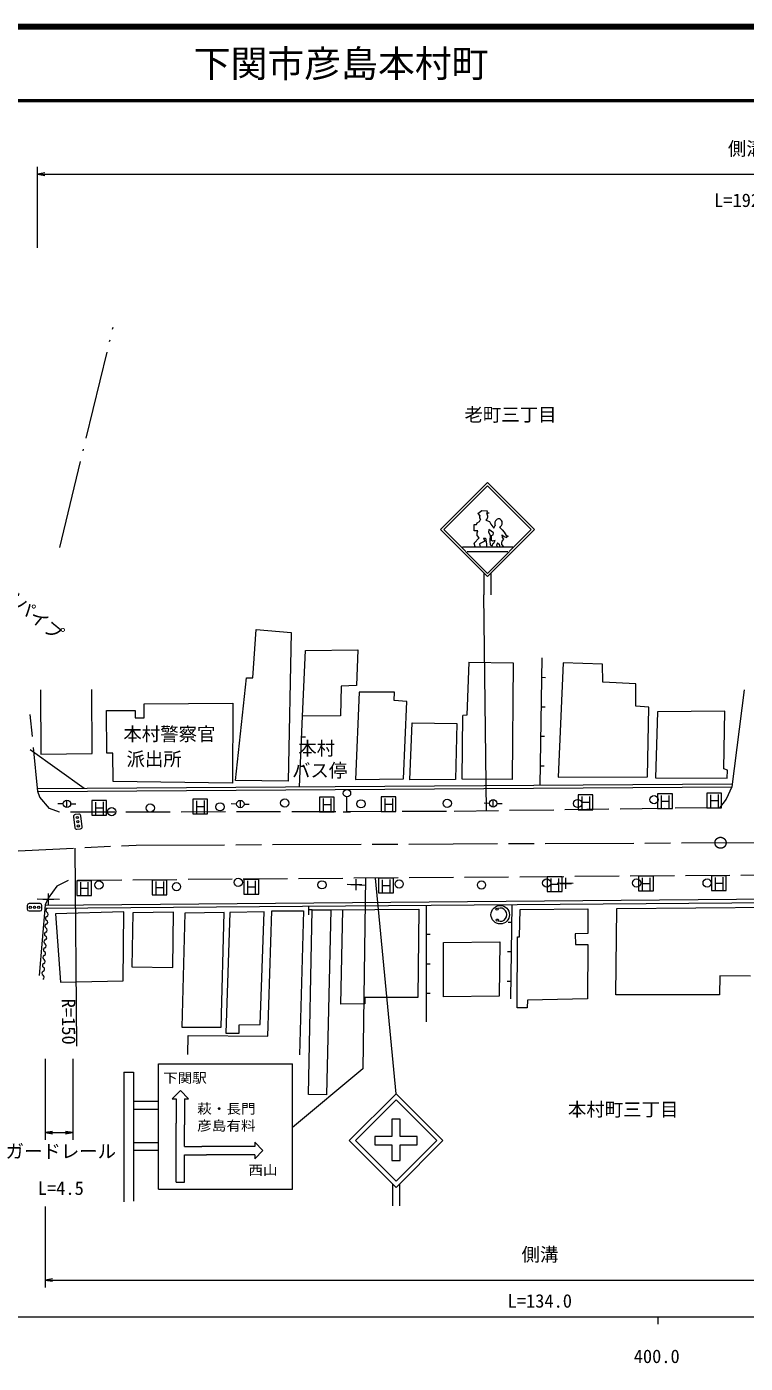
# Model space of a CAD drawing. Units: millimetres, scale not verified. Extents: x 40000 to 680000, y 20000 to 380000.
# Drawn here: x 382374 to 479858, y 198715 to 380000 of the extents above; entities that cross this region are included whole.
import ezdxf
from ezdxf.enums import TextEntityAlignment as Align

# ---------------------------------------------------------------- set-up
doc = ezdxf.new("R2010")
doc.units = ezdxf.units.MM
doc.header["$LTSCALE"] = 1000
for name, pattern in [('CHAIN', [18.5, 12, -1.5, 3.5, -1.5]), ('DASHED', [7.5, 6, -1.5]), ('LONG_DASHED_DOTTED', [15.25, 12, -1.5, 0.25, -1.5])]:
    doc.linetypes.add(name, pattern=pattern)
for name, color, linetype, lineweight in [('M-BMK', 2, 'CHAIN', 13), ('M-STR-HTXT', 7, 'Continuous', 13), ('M-STR-STRC', 7, 'Continuous', 13), ('M-TTL', 2, 'Continuous', 140), ('M-TTL-BAND', 7, 'Continuous', 13), ('M-TTL-LINE', 7, 'Continuous', 50), ('M-WORK', 1, 'Continuous', 13)]:
    doc.layers.add(name, color=color, linetype=linetype, lineweight=lineweight)
doc.layers.add('M-BMK-HTXT', color=7, linetype='Continuous')
doc.layers.add('M-TTL-TXT', color=7, linetype='Continuous')
doc.styles.add('ＭＳ ゴシック', font='')
doc.styles.get('ＭＳ ゴシック').set_extended_font_data('MS Gothic')

# ---------------------------------------------------------------- blocks, each defined once
blk = doc.blocks.new('plus')
at = {"color": 0, "linetype": 'Continuous', "lineweight": -2}
for p, q in [((-1.25, 0), (1.25, 0)), ((0, -1.25), (0, 1.25))]:
    blk.add_line(p, q, dxfattribs=at)
blk = doc.blocks.new('open_arrow')
at = {"color": 0, "linetype": 'Continuous', "lineweight": -2}
blk.add_lwpolyline([(7.5, 1.25), (0, 0), (7.5, -1.25)], dxfattribs=at)

msp = doc.modelspace()

# ---------------------------------------------------------------- linework, layer by layer
at = {"layer": 'M-BMK'}
for p, q in [((376752, 268015), (397225, 269004)), ((397225, 269004), (576313, 269696))]:
    msp.add_line(p, q, dxfattribs=at)
msp.add_circle((476502, 269311), 750, dxfattribs=at)
at = {"layer": 'M-STR-HTXT'}
for p, q in [((383854, 350000), (383854, 361000)), ((383854, 360000), (576266, 360000)), ((388922, 268603), (389126, 241711)), ((384878, 240000), (384878, 229000)), ((388620, 240000), (388620, 229000)), ((384878, 230000), (388620, 230000)), ((384878, 220000), (384878, 209000)), ((384878, 210000), (518272, 210000))]:
    msp.add_line(p, q, dxfattribs=at)
at = {"layer": 'M-STR-STRC'}
for p, q in [((443584, 313982), (444109, 314386)), ((443584, 313982), (443826, 313659)), ((444109, 314386), (444836, 314345)), ((444751, 313971), (445119, 314063)), ((444836, 314345), (444800, 314089)), ((444800, 314089), (445119, 314063)), ((443059, 312467), (443382, 312467)), ((443059, 311618), (443059, 312467)), ((443382, 312467), (443503, 312709)), ((443503, 312709), (443786, 312911)), ((443786, 312911), (443948, 313154)), ((444638, 313079), (445160, 312871)), ((445079, 311820), (445038, 311457)), ((445685, 311335), (445079, 311820)), ((445160, 312871), (445321, 312548)), ((445321, 312548), (445766, 311982)), ((445766, 311982), (445948, 312346)), ((446502, 312126), (446897, 311780)), ((443584, 311618), (443059, 311618)), ((443059, 309962), (443746, 310689)), ((443503, 311376), (443584, 311618)), ((443503, 310972), (443503, 311376)), ((443746, 310689), (443503, 310972)), ((444524, 310229), (443786, 309840)), ((444352, 310608), (444594, 310649)), ((444352, 310608), (444524, 310229)), ((444594, 310649), (444756, 309881)), ((445038, 311457), (445240, 311053)), ((445240, 311053), (445200, 310285)), ((445200, 310285), (445240, 309719)), ((445442, 310972), (445645, 311093)), ((445442, 310325), (445442, 310972)), ((445564, 310244), (445442, 310325)), ((445927, 310325), (445564, 310244)), ((445645, 311093), (445685, 311335)), ((445725, 309962), (445927, 310325)), ((446251, 310002), (446089, 309638)), ((446251, 310002), (446453, 309800)), ((446816, 310244), (446776, 310002)), ((446776, 310002), (446776, 309760)), ((446816, 311093), (447139, 310851)), ((446816, 311093), (446897, 310729)), ((447059, 310487), (446816, 310244)), ((446897, 311780), (447139, 311457)), ((446897, 310729), (447059, 310487)), ((447139, 311457), (447422, 311012)), ((447139, 310851), (447463, 310729)), ((447422, 311012), (447705, 310891)), ((447705, 310891), (447463, 310729)), ((441476, 309466), (448309, 309466)), ((442137, 308806), (447649, 308806)), ((443211, 309466), (443059, 309962)), ((443786, 309840), (443826, 309638)), ((443826, 309638), (443913, 309466)), ((444756, 309881), (444756, 309466)), ((445240, 309719), (445523, 309598)), ((445523, 309598), (445645, 309962)), ((445645, 309962), (445725, 309962)), ((446089, 309638), (446291, 309477)), ((446453, 309800), (446533, 309598)), ((446533, 309598), (446500, 309466)), ((446776, 309760), (447069, 309466)), ((444393, 305935), (444393, 302935)), ((445393, 302935), (445393, 305935)), ((444770, 273634), (444393, 302935)), ((459183, 275804), (457183, 275804)), ((457183, 275804), (457183, 273804)), ((457724, 273889), (457724, 275589)), ((458715, 275600), (458715, 273895)), ((459183, 273804), (459183, 275804)), ((469972, 275953), (467972, 275953)), ((467972, 275953), (467972, 273953)), ((468513, 274038), (468513, 275737)), ((469504, 275748), (469504, 274043)), ((469972, 273953), (469972, 275953)), ((476629, 276044), (474629, 276044)), ((474629, 276044), (474629, 274044)), ((475169, 274129), (475169, 275828)), ((476161, 275839), (476161, 274134)), ((476629, 274044), (476629, 276044)), ((393214, 275056), (391214, 275056)), ((391214, 275056), (391214, 273056)), ((391755, 273140), (391755, 274840)), ((391755, 274056), (392746, 274056)), ((392746, 274851), (392746, 273146)), ((393214, 273056), (393214, 275056)), ((406910, 275232), (404910, 275232)), ((404910, 275232), (404910, 273232)), ((405451, 273317), (405451, 275016)), ((405451, 274232), (406442, 274232)), ((406442, 275027), (406442, 273322)), ((406910, 273232), (406910, 275232)), ((424094, 275521), (422094, 275521)), ((422094, 275521), (422094, 273521)), ((422635, 273606), (422635, 275306)), ((422635, 274521), (423626, 274521)), ((423626, 275317), (423626, 273612)), ((424094, 273521), (424094, 275521)), ((432465, 275540), (430465, 275540)), ((430465, 275540), (430465, 273540)), ((431005, 273625), (431005, 275324)), ((431005, 274540), (431997, 274540)), ((431997, 275335), (431997, 273630)), ((432465, 273540), (432465, 275540)), ((457183, 273804), (459183, 273804)), ((457724, 274804), (458715, 274804)), ((467972, 273953), (469972, 273953)), ((468513, 274953), (469504, 274953)), ((474629, 274044), (476629, 274044)), ((475169, 275044), (476161, 275044)), ((391214, 273056), (393214, 273056)), ((404910, 273232), (406910, 273232)), ((422094, 273521), (424094, 273521)), ((430465, 273540), (432465, 273540)), ((454994, 264687), (452994, 264687)), ((452994, 264687), (452994, 262687)), ((454994, 262687), (454994, 264687)), ((467386, 264781), (465386, 264781)), ((465386, 264781), (465386, 262781)), ((467386, 262781), (467386, 264781)), ((477264, 264840), (475264, 264840)), ((475264, 264840), (475264, 262840)), ((477264, 262840), (477264, 264840)), ((391155, 264167), (389155, 264167)), ((389155, 264167), (389155, 262167)), ((389695, 262252), (389695, 263951)), ((389695, 263167), (390686, 263167)), ((390686, 263962), (390686, 262257)), ((391155, 262167), (391155, 264167)), ((401381, 264256), (399381, 264256)), ((399381, 264256), (399381, 262256)), ((399921, 262341), (399921, 264041)), ((399921, 263256), (400913, 263256)), ((400913, 264052), (400913, 262347)), ((401381, 262256), (401381, 264256)), ((413841, 264346), (411841, 264346)), ((411841, 264346), (411841, 262346)), ((412382, 262431), (412382, 264130)), ((412382, 263346), (413373, 263346)), ((413373, 264141), (413373, 262436)), ((413841, 262346), (413841, 264346)), ((428356, 264505), (427952, 238658)), ((432477, 235276), (429683, 264515)), ((432111, 264524), (430111, 264524)), ((430111, 264524), (430111, 262524)), ((430651, 262609), (430651, 264309)), ((430651, 263524), (431643, 263524)), ((431643, 264320), (431643, 262615)), ((432111, 262524), (432111, 264524)), ((453534, 262772), (453534, 264472)), ((453534, 263687), (454525, 263687)), ((454525, 264483), (454525, 262778)), ((465926, 262866), (465926, 264565)), ((465926, 263781), (466918, 263781)), ((466918, 264576), (466918, 262871)), ((475805, 262925), (475805, 264624)), ((475805, 263840), (476796, 263840)), ((476796, 264635), (476796, 262930)), ((389155, 262167), (391155, 262167)), ((399381, 262256), (401381, 262256)), ((411841, 262346), (413841, 262346)), ((430111, 262524), (432111, 262524)), ((452994, 262687), (454994, 262687)), ((465386, 262781), (467386, 262781)), ((475264, 262840), (477264, 262840)), ((400233, 222320), (400233, 239351)), ((400233, 239351), (418425, 239351)), ((418425, 222320), (418425, 239351)), ((395529, 238196), (396873, 238196)), ((395529, 238196), (395529, 220606)), ((396873, 238196), (396873, 220687)), ((427952, 238658), (418425, 230681)), ((403217, 235707), (402097, 234587)), ((404337, 234587), (403217, 235707)), ((396873, 234276), (400233, 234276)), ((402097, 234587), (402657, 234587)), ((402657, 234587), (402656, 231271)), ((403777, 234587), (403777, 231072)), ((403777, 234587), (404337, 234587)), ((400233, 233156), (396873, 233156)), ((402665, 223288), (402656, 231271)), ((403777, 228125), (403777, 231072)), ((396873, 228676), (400233, 228676)), ((414425, 227565), (413305, 228685)), ((413305, 228685), (413305, 228125)), ((400233, 227556), (396873, 227556)), ((403777, 228125), (406108, 228125)), ((403777, 223289), (403777, 227005)), ((403777, 227005), (406750, 227005)), ((413305, 228125), (406108, 228125)), ((413305, 227005), (406750, 227005)), ((413305, 226445), (414425, 227565)), ((413305, 227005), (413305, 226445)), ((402665, 223288), (403777, 223289)), ((431977, 223048), (431977, 220048)), ((432977, 220048), (432977, 223048)), ((400233, 222320), (418425, 222320))]:
    msp.add_line(p, q, dxfattribs=at)
for points in [[(444893, 305435), (451257, 311799), (444893, 318163), (438529, 311799)], [(444893, 305860), (450832, 311799), (444893, 317739), (438953, 311799)], [(432477, 222548), (438841, 228912), (432477, 235276), (426113, 228912)], [(432477, 223397), (437992, 228912), (432477, 234427), (426961, 228912)], [(433052, 229487), (433052, 231824), (431901, 231824), (431901, 229487), (429600, 229487), (429600, 228337), (431901, 228337), (431901, 226215), (433052, 226215), (433052, 228337), (435353, 228337), (435353, 229487)]]:
    msp.add_lwpolyline(points, close=True, dxfattribs=at)
for centre, radius, start, end in [((444347, 313517), 540, 164.75594, 222.23553), ((444368, 313567), 557, 299.04044, 46.48399), ((446464, 312654), 601, 86.87419, 210.82927), ((446291, 312689), 601, 290.50374, 70.00611)]:
    msp.add_arc(centre, radius, start, end, dxfattribs=at)
at = {"layer": 'M-TTL'}
msp.add_line((680000, 380000), (40000, 380000), dxfattribs=at)
at = {"layer": 'M-TTL-BAND'}
for p, q in [((40000, 205000), (579000, 205000)), ((468000, 205000), (468000, 204000))]:
    msp.add_line(p, q, dxfattribs=at)
at = {"layer": 'M-TTL-LINE'}
msp.add_line((40000, 370000), (680000, 370000), dxfattribs=at)
at = {"layer": 'M-WORK', "linetype": 'LONG_DASHED_DOTTED'}
msp.add_line((386844, 309355), (394096, 339255), dxfattribs=at)
at = {"layer": 'M-WORK'}
for p, q in [((413030, 291692), (413511, 298233)), ((413511, 298233), (418261, 297852)), ((418261, 297852), (417862, 277658)), ((419808, 286493), (420214, 295390)), ((420214, 295390), (427282, 295469)), ((427282, 295469), (427094, 290637)), ((442338, 293792), (442098, 286603)), ((442338, 293792), (448373, 293736)), ((448373, 293736), (448224, 277896)), ((452015, 277135), (452317, 294389)), ((455155, 293712), (454465, 278205)), ((460499, 293524), (455155, 293712)), ((460527, 291078), (460499, 293524)), ((384244, 290062), (384272, 281348)), ((391257, 281434), (391229, 290085)), ((410707, 277750), (412198, 291666)), ((412198, 291666), (413030, 291692)), ((425030, 290559), (424921, 286540)), ((427094, 290637), (425030, 290559)), ((452271, 291761), (452771, 291752)), ((465030, 290883), (460527, 291078)), ((464989, 287833), (465030, 290883)), ((427475, 289755), (426964, 277903)), ((432258, 289729), (427475, 289755)), ((432210, 288590), (432258, 289729)), ((433950, 288458), (432210, 288590)), ((433498, 277966), (433950, 288458)), ((479702, 290048), (478045, 276911)), ((393249, 281467), (393186, 287263)), ((393186, 287263), (397085, 287263)), ((397085, 287263), (397095, 286283)), ((398304, 286283), (398315, 288159)), ((398315, 288159), (410355, 288233)), ((410355, 288233), (410313, 277412)), ((419379, 276915), (419808, 286493)), ((424921, 286540), (419808, 286493)), ((441453, 277960), (441534, 286592)), ((442098, 286603), (441534, 286592)), ((452201, 287762), (452701, 287753)), ((466782, 287708), (464989, 287833)), ((466597, 278266), (466782, 287708)), ((467948, 287075), (467666, 278139)), ((477095, 287145), (467948, 287075)), ((476954, 279335), (477095, 287145)), ((397095, 286283), (398304, 286283)), ((419683, 283702), (420183, 283680)), ((452131, 283762), (452631, 283753)), ((382847, 281978), (390150, 276718)), ((384272, 281348), (391257, 281434)), ((394072, 281446), (393249, 281467)), ((394083, 277642), (394072, 281446)), ((419504, 279706), (420004, 279684)), ((452061, 279763), (452561, 279754)), ((477447, 279159), (476954, 279335)), ((410313, 277412), (394083, 277642)), ((417862, 277658), (410707, 277750)), ((426964, 277903), (433498, 277966)), ((448224, 277896), (441453, 277960)), ((454465, 278205), (466597, 278266)), ((467666, 278139), (477412, 278068)), ((477412, 278068), (477447, 279159)), ((383850, 276675), (478095, 277311)), ((383894, 276275), (478045, 276911)), ((387331, 274595), (386581, 274605)), ((387831, 274096), (387831, 275096)), ((388331, 274589), (389043, 274589)), ((410854, 274566), (410104, 274576)), ((411354, 274067), (411354, 275067)), ((411854, 274560), (412566, 274560)), ((425822, 273530), (425822, 275530)), ((445163, 274662), (444413, 274672)), ((445663, 274163), (445663, 275163)), ((446163, 274656), (446875, 274656)), ((388726, 272848), (388910, 271360)), ((389440, 273188), (388944, 273127)), ((389902, 271482), (389719, 272971)), ((425322, 273530), (426322, 273530)), ((389189, 271142), (389685, 271203)), ((425835, 263692), (428342, 263578)), ((456486, 263800), (454333, 263826)), ((384183, 261068), (382683, 261068)), ((383781, 261703), (386839, 261652)), ((518277, 261419), (384842, 260389)), ((518272, 261956), (384878, 260823)), ((382433, 260818), (382433, 260318)), ((382683, 260068), (384183, 260068)), ((384883, 260884), (384083, 251327)), ((384433, 260318), (384433, 260818)), ((409928, 259836), (409366, 243481)), ((414595, 259935), (409928, 259836)), ((414064, 244656), (414595, 259935)), ((415095, 243081), (415628, 260064)), ((415628, 260064), (419912, 260104)), ((419912, 260104), (419372, 240545)), ((420619, 260665), (420619, 259555)), ((421085, 260210), (420619, 260212)), ((423623, 260225), (435554, 260298)), ((424990, 247441), (425281, 260235)), ((435554, 260298), (435433, 248317)), ((436612, 245042), (436619, 260789)), ((448210, 260878), (448020, 248141)), ((449231, 256578), (449315, 260282)), ((449315, 260282), (458520, 260359)), ((458520, 260359), (458520, 256988)), ((462278, 248683), (462444, 260378)), ((462444, 260378), (484669, 260610)), ((448175, 258509), (447675, 258517)), ((436617, 256916), (437117, 256915)), ((448929, 246939), (448970, 256572)), ((448970, 256572), (449231, 256578)), ((458520, 256988), (456771, 256950)), ((456771, 256950), (456809, 255520)), ((448115, 254510), (447615, 254517)), ((456809, 255520), (458520, 255520)), ((458520, 255520), (458453, 248128)), ((436616, 252916), (437116, 252915)), ((448055, 250510), (447555, 250518)), ((476390, 251254), (476373, 248675)), ((480569, 251220), (476390, 251254)), ((436614, 248916), (437114, 248915)), ((476373, 248675), (462278, 248683)), ((428266, 247449), (424990, 247441)), ((435433, 248317), (428266, 248342)), ((428266, 248342), (428266, 247449)), ((450279, 246934), (448929, 246939)), ((450302, 247978), (450279, 246934)), ((458453, 248128), (450302, 247978)), ((404231, 240604), (404294, 243157)), ((404294, 243157), (415095, 243081)), ((409366, 243481), (411217, 243507)), ((411217, 244630), (414064, 244656)), ((411217, 243507), (411217, 244630))]:
    msp.add_line(p, q, dxfattribs=at)
at = {"layer": 'M-WORK', "linetype": 'DASHED'}
for p, q in [((383894, 276275), (382847, 286718)), ((384162, 275484), (383894, 276275)), ((478045, 276911), (477245, 275234)), ((385451, 273977), (384162, 275484)), ((386814, 273444), (385451, 273977)), ((476368, 274068), (439324, 273559)), ((477245, 275234), (476368, 274068)), ((439324, 273559), (386814, 273444)), ((515254, 265168), (387985, 264197)), ((386453, 263411), (385285, 261822)), ((387985, 264197), (386453, 263411)), ((385285, 261822), (384883, 260884))]:
    msp.add_line(p, q, dxfattribs=at)
at = {"layer": 'M-WORK'}
for points in [[(434349, 277841), (434669, 285575), (440731, 285503), (440526, 277911)], [(395445, 250602), (395541, 259966), (386287, 259668), (386964, 250415)], [(396766, 259794), (396613, 252498), (402179, 252381), (402299, 259908)], [(403821, 259773), (403412, 244308), (408752, 244320), (409182, 259862)], [(420593, 235184), (421085, 260210), (423623, 260225), (423041, 235136)], [(438937, 255789), (446572, 255879), (446486, 248522), (438919, 248412)]]:
    msp.add_lwpolyline(points, close=True, dxfattribs=at)
for centre, radius in [((425822, 276030), 500), ((467479, 275153), 556), ((387831, 274596), 500), ((393903, 273537), 556), ((399133, 274027), 556), ((408608, 274191), 556), ((411354, 274567), 500), ((417380, 274707), 556), ((427723, 274590), 556), ((439427, 274660), 556), ((445663, 274663), 500), ((457113, 274637), 556), ((389244, 272736), 150), ((389314, 272165), 150), ((389385, 271594), 150), ((392167, 263590), 556), ((402698, 263355), 556), ((411071, 263942), 556), ((422423, 263613), 556), ((432907, 263731), 556), ((444071, 263590), 556), ((452913, 263848), 556), ((465110, 263848), 556), ((474679, 263848), 556), ((382858, 260568), 150), ((383433, 260568), 150), ((384008, 260568), 150), ((446608, 259559), 1250), ((446185, 260306), 150), ((446220, 258824), 150)]:
    msp.add_circle(centre, radius, dxfattribs=at)
for centre, radius, start, end in [((388975, 272879), 250, 97.02932, 187.02932), ((389471, 272940), 250, 7.02932, 97.02932), ((389158, 271390), 250, 187.02932, 277.02932), ((389654, 271451), 250, 277.02932, 7.02932), ((382683, 260818), 250, 90, 180), ((384183, 260818), 250, 0, 90), ((382683, 260318), 250, 180, 270), ((384183, 260318), 250, 270, 0), ((385190, 259055), 290, 109.73488, 242.94585), ((385258, 260118), 290, 109.73488, 242.94585), ((384994, 259601), 290, 289.73488, 62.94585), ((446608, 259559), 900, 251.00396, 110.12434), ((385122, 257992), 290, 109.73488, 242.94585), ((384858, 257475), 290, 289.73488, 62.94585), ((384926, 258538), 290, 289.73488, 62.94585), ((384986, 255865), 290, 109.73488, 242.94585), ((385054, 256928), 290, 109.73488, 242.94585), ((384790, 256411), 290, 289.73488, 62.94585), ((384850, 253738), 290, 109.73488, 242.94585), ((384918, 254802), 290, 109.73488, 242.94585), ((384654, 254285), 290, 289.73488, 62.94585), ((384722, 255348), 290, 289.73488, 62.94585), ((384782, 252675), 290, 109.73488, 242.94585), ((384518, 252158), 290, 289.73488, 62.94585), ((384586, 253221), 290, 289.73488, 62.94585), ((384714, 251611), 290, 109.73488, 242.94585), ((384450, 251094), 290, 289.73488, 62.94585)]:
    msp.add_arc(centre, radius, start, end, dxfattribs=at)

# ---------------------------------------------------------------- block references
at = {"layer": 'M-STR-HTXT', "xscale": 133, "yscale": 133}
for p in [(383854, 360000), (384878, 230000), (384878, 210000)]:
    msp.add_blockref('open_arrow', p, dxfattribs=at)
at = {"layer": 'M-STR-HTXT', "xscale": 133, "yscale": 133, "rotation": 180}
msp.add_blockref('open_arrow', (388620, 230000), dxfattribs=at)
at = {"layer": 'M-WORK', "xscale": 600, "yscale": 600}
for p in [(427088, 263635), (455517, 263811), (385310, 261677)]:
    msp.add_blockref('plus', p, dxfattribs=at)

# ---------------------------------------------------------------- texts
at = {"layer": 'M-BMK-HTXT', "style": 'ＭＳ ゴシック'}
for s, p in [('老町三丁目', (441758, 325921)), ('本村町三丁目', (455797, 231682))]:
    msp.add_text(s, height=1833, dxfattribs=at).set_placement(p, align=Align.BOTTOM_LEFT)
at = {"layer": 'M-STR-HTXT', "style": 'ＭＳ ゴシック'}
for s, p in [('側溝', (477500, 362000)), ('ガードレール', (379500, 226000)), ('側溝', (449500, 212000))]:
    msp.add_text(s, height=1833, dxfattribs=at).set_placement(p, align=Align.BOTTOM_LEFT)
for s, p in [('L=192.0', (480000, 355000)), ('L=4.5', (387000, 221000)), ('L=134.0', (451982, 205709))]:
    msp.add_text(s, height=1833, dxfattribs=at).set_placement(p, align=Align.BOTTOM_CENTER)
for s, rotation, p in [('ガードパイプ', 320.631, (374439, 305686)), ('R=150', 270.435, (386582, 248152))]:
    msp.add_text(s, height=1833, rotation=rotation, dxfattribs=at).set_placement(p, align=Align.BOTTOM_LEFT)
at = {"layer": 'M-STR-STRC', "style": 'ＭＳ ゴシック', "width": 1.1}
for s, p in [('下関駅', (403838, 236365)), ('萩・長門', (409466, 232179)), ('彦島有料', (409466, 229879)), ('西山', (414421, 223858))]:
    msp.add_text(s, height=1320, dxfattribs=at).set_placement(p, align=Align.BOTTOM_CENTER)
at = {"layer": 'M-TTL-BAND', "style": 'ＭＳ ゴシック'}
msp.add_text('400.0', height=1833, dxfattribs=at).set_placement((467844, 198195), align=Align.BOTTOM_CENTER)
at = {"layer": 'M-TTL-TXT', "style": 'ＭＳ ゴシック'}
msp.add_text('下関市彦島本村町', height=3666, dxfattribs=at).set_placement((405024, 375000), align=Align.MIDDLE_LEFT)
at = {"layer": 'M-WORK', "style": 'ＭＳ ゴシック'}
for s, p in [('本村警察官', (395478, 282604)), ('本村', (419209, 280638)), ('派出所', (395909, 279214)), ('バス停', (418362, 277658))]:
    msp.add_text(s, height=1833, dxfattribs=at).set_placement(p, align=Align.BOTTOM_LEFT)

doc.saveas('drawing.dxf')
